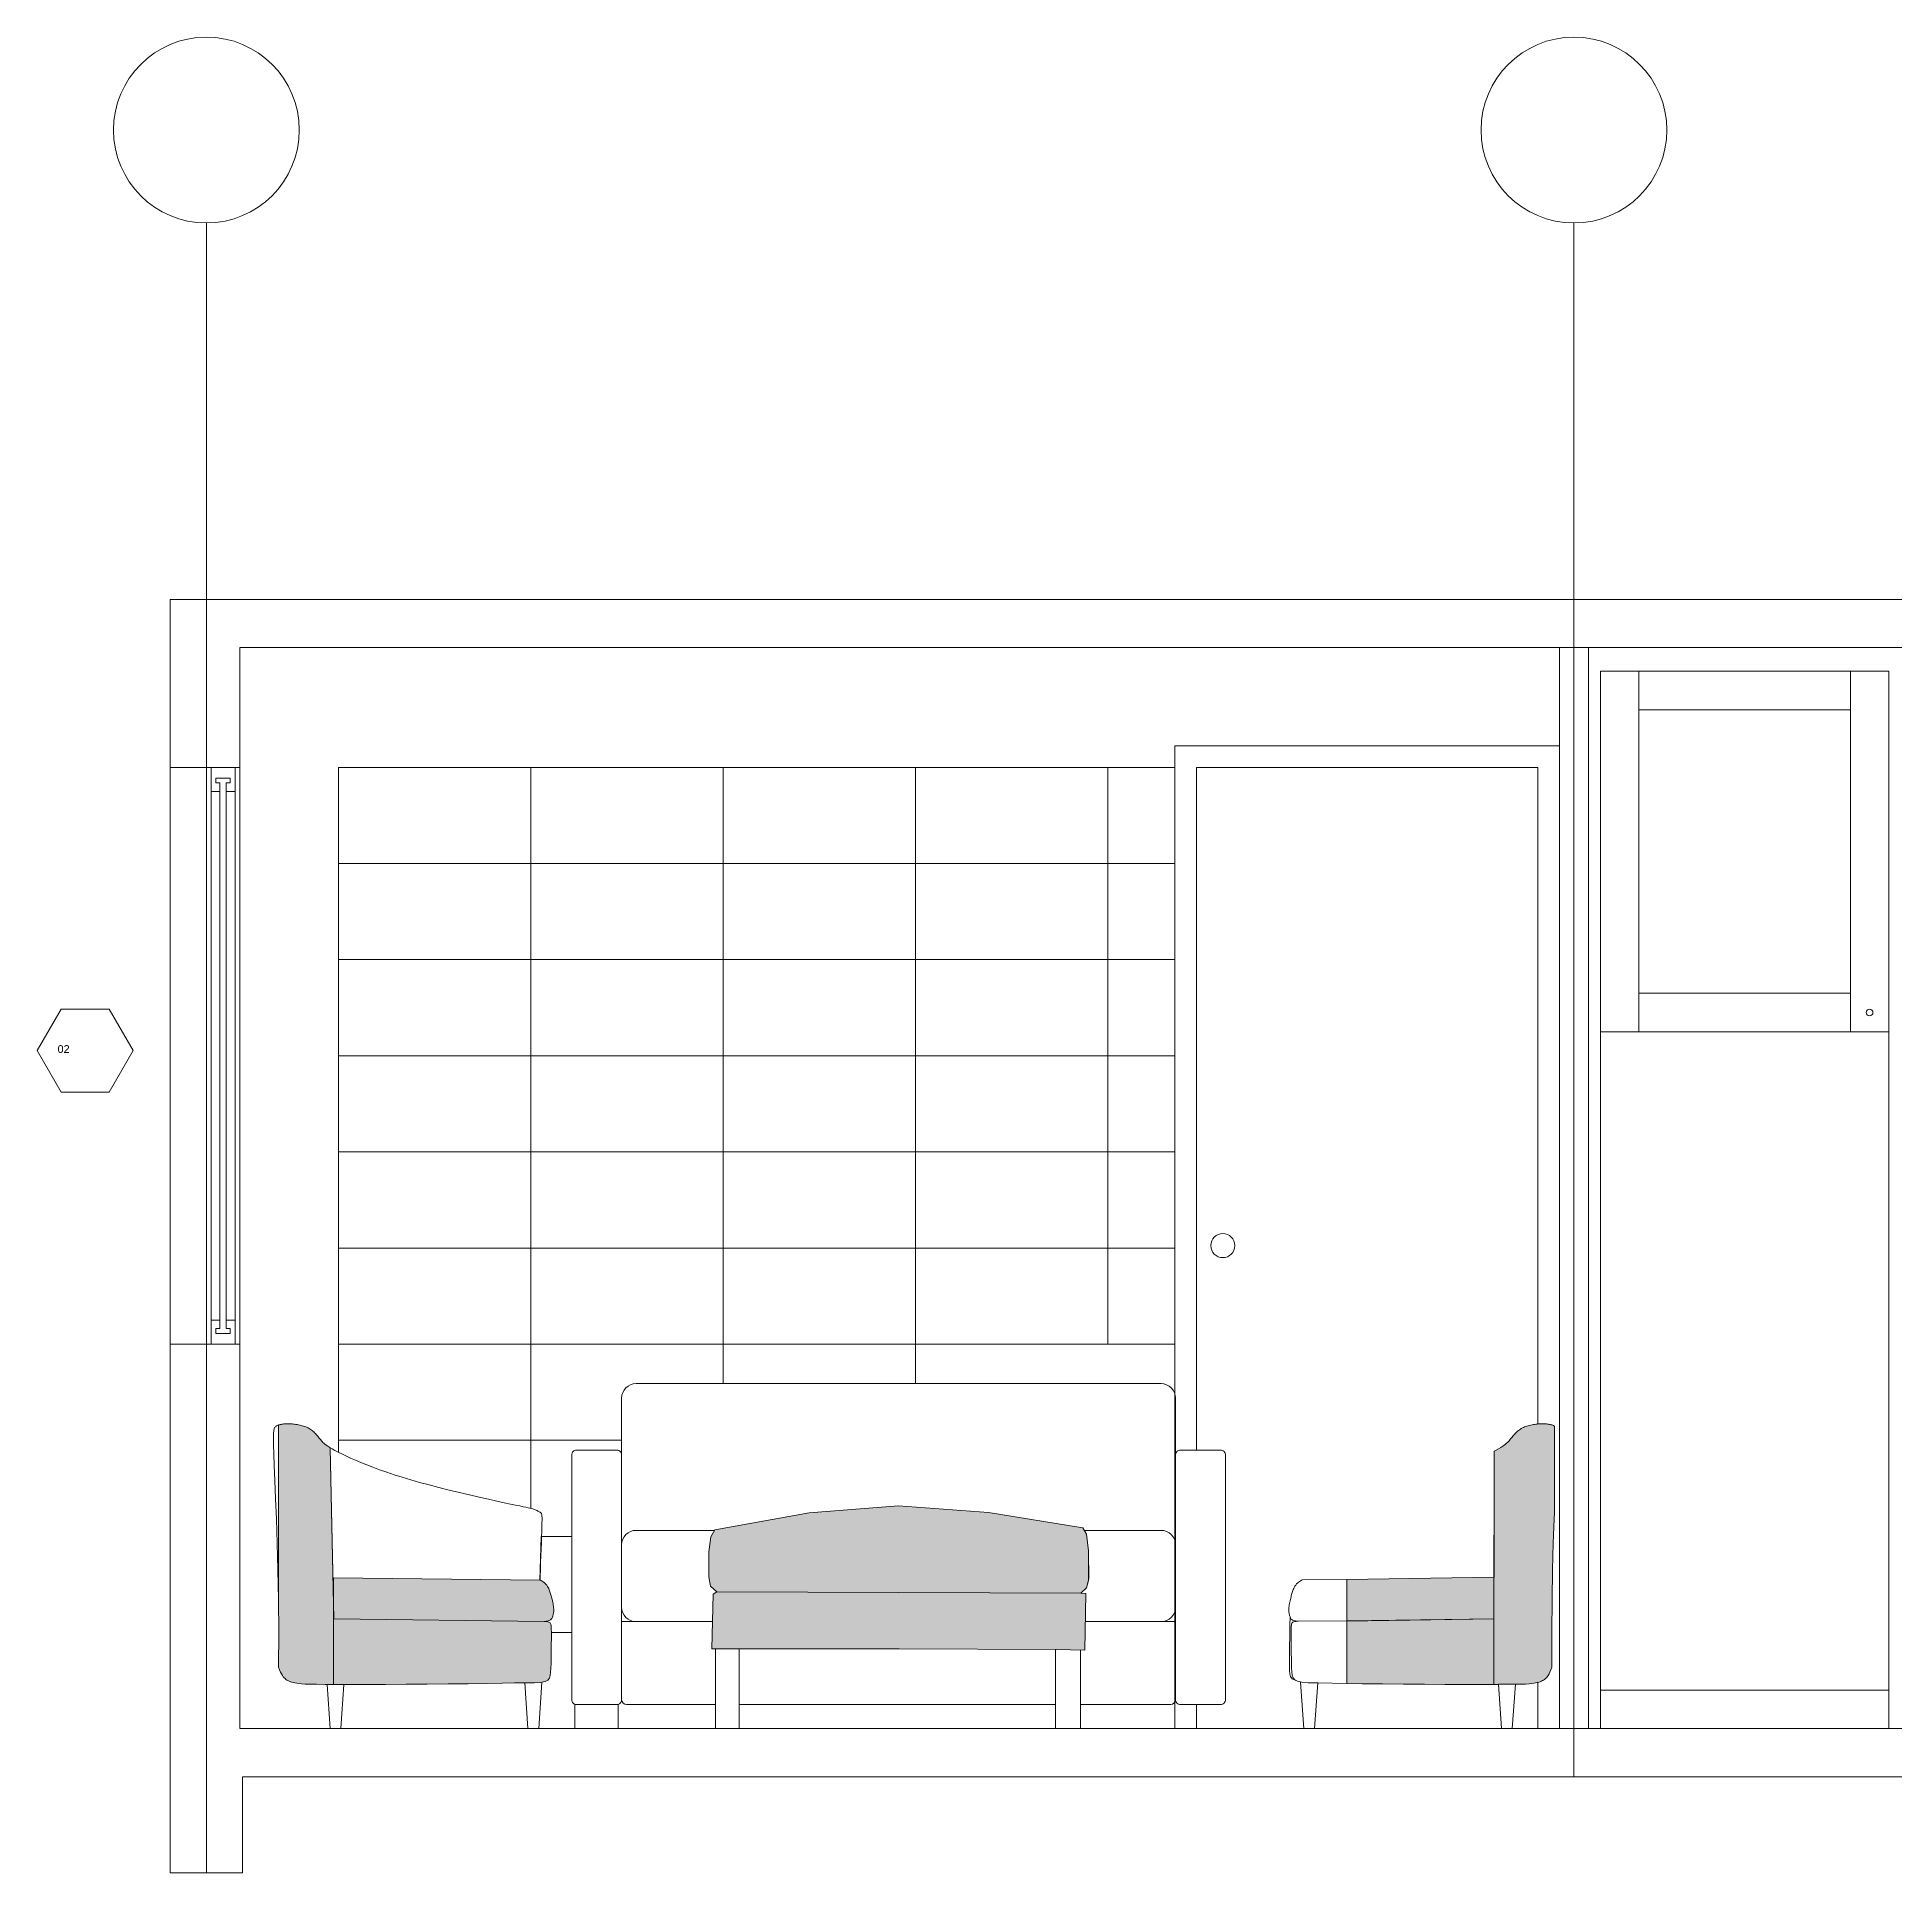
# Model space of a CAD drawing. Header units: centimetres. Extents: x -16179 to 12840, y -10704 to 3856.
# Drawn here: x 2051.5 to 2438, y -10693.1 to -10311.2 of the extents above; entities that cross this region are included whole.
import ezdxf

# ---------------------------------------------------------------- set-up
doc = ezdxf.new("R2010")
doc.units = ezdxf.units.CM
doc.header["$MEASUREMENT"] = 0
for name, color, linetype, lineweight in [('A-ELEV-MBE1_Num_Penna__7_Num_Penna__7_Num_Penna__7_Num_Penna__7_Num_Penna__7_Num_Penna__7_Num_Penna__7_Num_Penna__7_Num_Penna__7_Num_Penna__7_Num_Penna__7', 7, 'Continuous', 18), ('A-SECT-MCUT_Num_Penna__7_Num_Penna__7_Num_Penna__7_Num_Penna__7_Num_Penna__7_Num_Penna__7_Num_Penna__7_Num_Penna__7_Num_Penna__7_Num_Penna__7', 7, 'Continuous', 18), ('AA - linee quote_Num_Penna__3_Num_Penna__3_Num_Penna__3_Num_Penna__3_Num_Penna__3_Num_Penna__3_Num_Penna__3_Num_Penna__3_Num_Penna__3_Num_Penna__3', 3, 'Continuous', 18), ('AA - montanti_Num_Penna__7_Num_Penna__7_Num_Penna__7_Num_Penna__7_Num_Penna__7_Num_Penna__7_Num_Penna__7_Num_Penna__7_Num_Penna__7_Num_Penna__7', 7, 'Continuous', 18), ('AA - pareti sezionate_Num_Penna__7_Num_Penna__7_Num_Penna__7_Num_Penna__7_Num_Penna__7_Num_Penna__7_Num_Penna__7_Num_Penna__7_Num_Penna__7_Num_Penna__7', 7, 'Continuous', 18), ('AA - serramenti e porte_Num_Penna__4_Num_Penna__4_Num_Penna__4_Num_Penna__4_Num_Penna__4_Num_Penna__4_Num_Penna__4_Num_Penna__4_Num_Penna__4_Num_Penna__4', 4, 'Continuous', 18), ('AA - struttura finestre_Num_Penna__6_Num_Penna__6_Num_Penna__6_Num_Penna__6_Num_Penna__6_Num_Penna__6_Num_Penna__6_Num_Penna__6_Num_Penna__6_Num_Penna__6', 6, 'Continuous', 18), ('AA pareti non sezionate_Num_Penna__2_Num_Penna__2_Num_Penna__2_Num_Penna__2_Num_Penna__2_Num_Penna__2_Num_Penna__2_Num_Penna__2_Num_Penna__2_Num_Penna__2', 2, 'Continuous', 18), ('AA- arredo_Num_Penna__8_Num_Penna__8_Num_Penna__8_Num_Penna__8_Num_Penna__8_Num_Penna__8_Num_Penna__8_Num_Penna__8_Num_Penna__8_Num_Penna__8', 8, 'Continuous', 18), ('SEZIONE ARREDO_Num_Penna__1_Num_Penna__255_Num_Penna__255_Num_Penna__255_Num_Penna__255_Num_Penna__255_Num_Penna__255_Num_Penna__255_Num_Penna__255_Num_Penna__255', 255, 'Continuous', 18), ('SEZIONE ARREDO_Num_Penna__251_Num_Penna__13_Num_Penna__251_Num_Penna__251_Num_Penna__251_Num_Penna__251_Num_Penna__251_Num_Penna__251_Num_Penna__251_Num_Penna__251_Num_Penna__251', 251, 'Continuous', 18), ('SEZIONE ARREDO_Num_Penna__2_Num_Penna__10_Num_Penna__252_Num_Penna__252_Num_Penna__252_Num_Penna__252_Num_Penna__252_Num_Penna__252_Num_Penna__252_Num_Penna__252_Num_Penna__252', 252, 'Continuous', 18)]:
    doc.layers.add(name, color=color, linetype=linetype, lineweight=lineweight)
doc.styles.add('GENERATED_STYLE_1', font='Arial.ttf')

msp = doc.modelspace()

# ---------------------------------------------------------------- hatches: boundary and pattern name
at = {"layer": 'SEZIONE ARREDO_Num_Penna__251_Num_Penna__13_Num_Penna__251_Num_Penna__251_Num_Penna__251_Num_Penna__251_Num_Penna__251_Num_Penna__251_Num_Penna__251_Num_Penna__251_Num_Penna__251', "linetype": 'Continuous', "lineweight": 18}
for points in [[(2101.68, -10634.2), (2101.72, -10636.24), (2101.76, -10642.99), (2101.73, -10650.31), (2101.95, -10650.87), (2102.15, -10651.34), (2102.35, -10651.72), (2102.53, -10652.03), (2102.71, -10652.29), (2102.89, -10652.5), (2103.08, -10652.68), (2103.27, -10652.83), (2103.47, -10652.97), (2103.69, -10653.1), (2103.92, -10653.22), (2104.18, -10653.33), (2104.47, -10653.42), (2104.78, -10653.51), (2105.13, -10653.59), (2105.51, -10653.66), (2105.95, -10653.72), (2106.51, -10653.77), (2107.26, -10653.81), (2108.28, -10653.84), (2109.64, -10653.87), (2111.43, -10653.88), (2113.18, -10653.89), (2113.18, -10637.18), (2112.46, -10604.63), (2111.99, -10604.33), (2111.66, -10604.11), (2111.38, -10603.9), (2111.16, -10603.71), (2110.97, -10603.53), (2110.8, -10603.36), (2110.65, -10603.18), (2109.72, -10602.06), (2109.56, -10601.88), (2109.4, -10601.7), (2109.23, -10601.52), (2109.06, -10601.35), (2108.88, -10601.19), (2108.7, -10601.04), (2108.51, -10600.9), (2108.32, -10600.76), (2108.11, -10600.63), (2107.89, -10600.52), (2107.66, -10600.41), (2107.43, -10600.31), (2107.18, -10600.22), (2106.93, -10600.14), (2106.67, -10600.07), (2106.41, -10600), (2105.87, -10599.89), (2105.34, -10599.79), (2104.81, -10599.72), (2104.29, -10599.68), (2104.04, -10599.66), (2103.79, -10599.66), (2103.54, -10599.66), (2103.31, -10599.67), (2102.85, -10599.7), (2102.43, -10599.75), (2102.06, -10599.82), (2101.89, -10599.86), (2101.68, -10599.92)], [(2354.62, -10631.6), (2354.57, -10653.9), (2359.02, -10653.86), (2360.09, -10653.84), (2361.11, -10653.81), (2361.86, -10653.77), (2362.42, -10653.72), (2362.86, -10653.66), (2363.24, -10653.59), (2363.59, -10653.51), (2363.9, -10653.43), (2364.19, -10653.33), (2364.45, -10653.22), (2364.68, -10653.1), (2364.9, -10652.97), (2365.1, -10652.83), (2365.3, -10652.68), (2365.48, -10652.5), (2365.66, -10652.29), (2365.84, -10652.03), (2366.03, -10651.72), (2366.22, -10651.34), (2366.42, -10650.87), (2366.64, -10650.32), (2366.61, -10642.99), (2366.66, -10636.24), (2366.76, -10630.07), (2366.91, -10624.5), (2367.08, -10619.53), (2367.14, -10618.02), (2367.14, -10600.14), (2367.05, -10600.09), (2366.92, -10600.02), (2366.79, -10599.96), (2366.64, -10599.91), (2366.48, -10599.86), (2366.31, -10599.82), (2365.94, -10599.75), (2365.52, -10599.7), (2365.06, -10599.67), (2364.83, -10599.66), (2364.58, -10599.66), (2364.33, -10599.67), (2363.82, -10599.7), (2363.3, -10599.76), (2362.77, -10599.84), (2362.23, -10599.94), (2361.97, -10600), (2361.7, -10600.07), (2361.44, -10600.14), (2361.19, -10600.22), (2360.94, -10600.31), (2360.71, -10600.41), (2360.48, -10600.52), (2360.26, -10600.64), (2360.06, -10600.76), (2359.86, -10600.9), (2359.67, -10601.04), (2359.49, -10601.2), (2359.31, -10601.36), (2359.14, -10601.52), (2358.97, -10601.7), (2358.81, -10601.88), (2358.49, -10602.25), (2357.87, -10603.01), (2357.72, -10603.19), (2357.57, -10603.36), (2357.4, -10603.54), (2357.21, -10603.72), (2356.99, -10603.9), (2356.71, -10604.11), (2356.38, -10604.34), (2355.98, -10604.59), (2355.49, -10604.88), (2354.91, -10605.2), (2354.58, -10605.38)], [(2230.71, -10616.73), (2212.08, -10618.17), (2192.47, -10621.73), (2191.66, -10623.17), (2191.21, -10626.3), (2191.21, -10631.5), (2191.56, -10633.45), (2192.88, -10634.62), (2268.62, -10634.92), (2269.81, -10633.78), (2270.21, -10632.28), (2270.21, -10627.36), (2270.19, -10626.06), (2269.79, -10622.65), (2269.04, -10621.28), (2249.44, -10618.11)], [(2113.18, -10631.68), (2113.18, -10637.18), (2113.24, -10640.25), (2157.02, -10640.78), (2157.25, -10640.77), (2157.42, -10640.75), (2157.61, -10640.72), (2157.8, -10640.68), (2158, -10640.62), (2158.17, -10640.54), (2158.32, -10640.44), (2158.45, -10640.32), (2158.55, -10640.19), (2158.64, -10640.04), (2158.7, -10639.89), (2158.76, -10639.72), (2158.84, -10639.39), (2158.91, -10639.06), (2158.94, -10638.9), (2158.96, -10638.72), (2158.97, -10638.54), (2158.97, -10638.35), (2158.96, -10638.14), (2158.94, -10637.9), (2158.91, -10637.65), (2158.87, -10637.39), (2158.76, -10636.82), (2158.64, -10636.25), (2158.44, -10635.46), (2158.32, -10635.01), (2158.19, -10634.6), (2158.11, -10634.39), (2158.03, -10634.18), (2157.93, -10633.96), (2157.83, -10633.74), (2157.69, -10633.5), (2157.53, -10633.26), (2157.33, -10633.02), (2157.08, -10632.78), (2156.76, -10632.54), (2156.38, -10632.3), (2156.17, -10632.2), (2156.18, -10631.43), (2156.21, -10630.01), (2156.25, -10628.55), (2156.1, -10632.2)], [(2268.62, -10634.92), (2192.88, -10634.62), (2192.12, -10635.11), (2191.84, -10646.46), (2230.82, -10646.48), (2263.48, -10646.6), (2269.47, -10646.73), (2269.67, -10634.97), (2268.64, -10634.9)], [(2354.57, -10640.26), (2354.57, -10631.6), (2323.93, -10632.03), (2323.93, -10640.63)], [(2113.18, -10637.18), (2113.18, -10653.89), (2116.57, -10653.9), (2123.99, -10653.88), (2128.25, -10653.86), (2132.65, -10653.84), (2137.02, -10653.8), (2141.19, -10653.75), (2144.99, -10653.7), (2148.24, -10653.63), (2150.82, -10653.54), (2153.16, -10653.59), (2154.94, -10653.57), (2156.25, -10653.47), (2157.16, -10653.28), (2157.74, -10652.98), (2158.08, -10652.56), (2158.24, -10652.01), (2158.32, -10651.32), (2158.37, -10650.49), (2158.41, -10649.55), (2158.44, -10648.53), (2158.46, -10647.47), (2158.47, -10645.39), (2158.48, -10642.93), (2158.47, -10642.38), (2158.46, -10641.95), (2158.43, -10641.62), (2158.39, -10641.37), (2158.32, -10641.19), (2158.23, -10641.07), (2158.11, -10640.98), (2157.95, -10640.92), (2157.77, -10640.87), (2157.59, -10640.83), (2157.41, -10640.81), (2157.11, -10640.78), (2113.24, -10640.25)], [(2354.57, -10640.26), (2323.93, -10640.63), (2323.93, -10653.71), (2327.18, -10653.76), (2331.35, -10653.8), (2335.72, -10653.84), (2340.12, -10653.87), (2344.38, -10653.89), (2351.8, -10653.9), (2354.57, -10653.9)]]:
    msp.add_hatch(color=251, dxfattribs=at).paths.add_polyline_path(points)

# ---------------------------------------------------------------- linework, layer by layer
at = {"layer": 'A-ELEV-MBE1_Num_Penna__7_Num_Penna__7_Num_Penna__7_Num_Penna__7_Num_Penna__7_Num_Penna__7_Num_Penna__7_Num_Penna__7_Num_Penna__7_Num_Penna__7_Num_Penna__7', "color": 7, "linetype": 'Continuous', "lineweight": 18, "flags": 128}
msp.add_lwpolyline([(2162.71, -10643.09), (2158.41, -10643.09)], dxfattribs=at)
at = {"layer": 'A-SECT-MCUT_Num_Penna__7_Num_Penna__7_Num_Penna__7_Num_Penna__7_Num_Penna__7_Num_Penna__7_Num_Penna__7_Num_Penna__7_Num_Penna__7_Num_Penna__7', "color": 7, "linetype": 'Continuous', "lineweight": 18, "flags": 128}
msp.add_lwpolyline([(2094.21, -10663.09), (2093.68, -10663.09)], dxfattribs=at)
at = {"layer": 'AA - linee quote_Num_Penna__3_Num_Penna__3_Num_Penna__3_Num_Penna__3_Num_Penna__3_Num_Penna__3_Num_Penna__3_Num_Penna__3_Num_Penna__3_Num_Penna__3', "color": 3, "linetype": 'Continuous', "lineweight": 18}
for p, q in [((2086.71, -10693.09), (2086.71, -10349.81)), ((2371.21, -10673.09), (2371.21, -10349.81))]:
    msp.add_line(p, q, dxfattribs=at)
at = {"layer": 'AA - linee quote_Num_Penna__3_Num_Penna__3_Num_Penna__3_Num_Penna__3_Num_Penna__3_Num_Penna__3_Num_Penna__3_Num_Penna__3_Num_Penna__3_Num_Penna__3', "color": 3, "linetype": 'Continuous', "lineweight": 18, "flags": 128}
msp.add_lwpolyline([(2071.51, -10522.02), (2066.51, -10513.36), (2056.51, -10513.36), (2051.51, -10522.02), (2056.51, -10530.68), (2066.51, -10530.68)], close=True, dxfattribs=at)
at = {"layer": 'AA - linee quote_Num_Penna__3_Num_Penna__3_Num_Penna__3_Num_Penna__3_Num_Penna__3_Num_Penna__3_Num_Penna__3_Num_Penna__3_Num_Penna__3_Num_Penna__3', "color": 3, "linetype": 'Continuous', "lineweight": 18}
for centre in [(2086.71, -10330.48), (2371.21, -10330.48)]:
    msp.add_circle(centre, 19.33, dxfattribs=at)
at = {"layer": 'AA - montanti_Num_Penna__7_Num_Penna__7_Num_Penna__7_Num_Penna__7_Num_Penna__7_Num_Penna__7_Num_Penna__7_Num_Penna__7_Num_Penna__7_Num_Penna__7', "color": 7, "linetype": 'Continuous', "lineweight": 18}
for p, q in [((2087.68, -10468.09), (2087.68, -10463.09)), ((2092.68, -10468.09), (2092.68, -10463.09)), ((2089.53, -10468.09), (2087.68, -10468.09)), ((2092.68, -10468.09), (2090.83, -10468.09)), ((2089.53, -10578.09), (2087.68, -10578.09)), ((2087.68, -10578.09), (2087.68, -10583.09)), ((2092.68, -10578.09), (2090.83, -10578.09)), ((2092.68, -10583.09), (2092.68, -10578.09))]:
    msp.add_line(p, q, dxfattribs=at)
at = {"layer": 'AA - pareti sezionate_Num_Penna__7_Num_Penna__7_Num_Penna__7_Num_Penna__7_Num_Penna__7_Num_Penna__7_Num_Penna__7_Num_Penna__7_Num_Penna__7_Num_Penna__7', "color": 7, "linetype": 'Continuous', "lineweight": 18}
for p, q in [((2684.21, -10428.16), (2079.21, -10428.16)), ((2079.21, -10428.16), (2079.21, -10463.09)), ((2093.68, -10438.16), (2093.68, -10463.09)), ((2094.21, -10438.16), (2669.21, -10438.16)), ((2093.68, -10463.09), (2079.21, -10463.09)), ((2093.68, -10583.09), (2079.21, -10583.09)), ((2079.21, -10583.09), (2079.21, -10663.09)), ((2093.68, -10663.09), (2093.68, -10583.09)), ((2101.58, -10599.96), (2101.73, -10599.91)), ((2101.73, -10599.91), (2101.89, -10599.86)), ((2101.89, -10599.86), (2102.06, -10599.82)), ((2102.06, -10599.82), (2102.24, -10599.78)), ((2102.24, -10599.78), (2102.43, -10599.75)), ((2102.43, -10599.75), (2102.64, -10599.72)), ((2102.64, -10599.72), (2102.85, -10599.7)), ((2102.85, -10599.7), (2103.08, -10599.68)), ((2103.08, -10599.68), (2103.31, -10599.67)), ((2103.31, -10599.67), (2103.54, -10599.66)), ((2103.54, -10599.66), (2103.79, -10599.66)), ((2103.79, -10599.66), (2104.04, -10599.66)), ((2104.04, -10599.66), (2104.29, -10599.68)), ((2104.29, -10599.68), (2104.55, -10599.7)), ((2104.55, -10599.7), (2104.81, -10599.72)), ((2104.81, -10599.72), (2105.07, -10599.75)), ((2105.07, -10599.75), (2105.34, -10599.79)), ((2105.34, -10599.79), (2105.6, -10599.84)), ((2105.6, -10599.84), (2105.87, -10599.89)), ((2105.87, -10599.89), (2106.14, -10599.94)), ((2106.14, -10599.94), (2106.41, -10600)), ((2106.41, -10600), (2106.67, -10600.07)), ((2106.67, -10600.07), (2106.93, -10600.14)), ((2106.93, -10600.14), (2107.18, -10600.22)), ((2107.18, -10600.22), (2107.43, -10600.31)), ((2107.43, -10600.31), (2107.66, -10600.41)), ((2107.66, -10600.41), (2107.89, -10600.52)), ((2107.89, -10600.52), (2108.11, -10600.63)), ((2108.11, -10600.63), (2108.32, -10600.76)), ((2108.32, -10600.76), (2108.51, -10600.9)), ((2108.51, -10600.9), (2108.7, -10601.04)), ((2108.7, -10601.04), (2108.88, -10601.19)), ((2108.88, -10601.19), (2109.06, -10601.35)), ((2109.06, -10601.35), (2109.23, -10601.52)), ((2109.23, -10601.52), (2109.4, -10601.7)), ((2109.4, -10601.7), (2109.56, -10601.88)), ((2109.56, -10601.88), (2109.72, -10602.06)), ((2109.72, -10602.06), (2109.88, -10602.25)), ((2109.88, -10602.25), (2110.04, -10602.44)), ((2110.04, -10602.44), (2110.19, -10602.63)), ((2110.19, -10602.63), (2110.34, -10602.82)), ((2110.34, -10602.82), (2110.5, -10603)), ((2110.5, -10603), (2110.65, -10603.18)), ((2110.65, -10603.18), (2110.8, -10603.36)), ((2110.8, -10603.36), (2110.97, -10603.53)), ((2110.97, -10603.53), (2111.16, -10603.71)), ((2111.16, -10603.71), (2111.38, -10603.9)), ((2111.38, -10603.9), (2111.66, -10604.11)), ((2111.66, -10604.11), (2111.99, -10604.33)), ((2111.99, -10604.33), (2112.39, -10604.59)), ((2113.24, -10640.25), (2112.46, -10604.63)), ((2354.58, -10605.38), (2354.57, -10640.26)), ((2156.1, -10632.2), (2113.18, -10631.68)), ((2101.76, -10642.99), (2101.72, -10636.24)), ((2101.73, -10650.31), (2101.76, -10642.99)), ((2156.99, -10640.78), (2113.24, -10640.25)), ((2101.95, -10650.87), (2101.73, -10650.31)), ((2102.15, -10651.34), (2101.95, -10650.87)), ((2102.35, -10651.72), (2102.15, -10651.34)), ((2102.53, -10652.03), (2102.35, -10651.72)), ((2102.71, -10652.29), (2102.53, -10652.03)), ((2102.89, -10652.5), (2102.71, -10652.29)), ((2103.08, -10652.68), (2102.89, -10652.5)), ((2103.27, -10652.83), (2103.08, -10652.68)), ((2103.47, -10652.97), (2103.27, -10652.83)), ((2103.69, -10653.1), (2103.47, -10652.97)), ((2103.92, -10653.22), (2103.69, -10653.1)), ((2104.18, -10653.33), (2103.92, -10653.22)), ((2104.47, -10653.42), (2104.18, -10653.33)), ((2104.78, -10653.51), (2104.47, -10653.42)), ((2105.13, -10653.59), (2104.78, -10653.51)), ((2105.51, -10653.66), (2105.13, -10653.59)), ((2105.95, -10653.72), (2105.51, -10653.66)), ((2106.51, -10653.77), (2105.95, -10653.72)), ((2107.26, -10653.81), (2106.51, -10653.77)), ((2108.28, -10653.84), (2107.26, -10653.81)), ((2109.64, -10653.87), (2108.28, -10653.84)), ((2111.43, -10653.88), (2109.64, -10653.87)), ((2113.71, -10653.89), (2111.43, -10653.88)), ((2116.57, -10653.9), (2113.71, -10653.89)), ((2120.04, -10653.89), (2116.57, -10653.9)), ((2123.99, -10653.88), (2120.04, -10653.89)), ((2128.25, -10653.86), (2123.99, -10653.88)), ((2132.65, -10653.84), (2128.25, -10653.86)), ((2137.02, -10653.8), (2132.65, -10653.84)), ((2141.19, -10653.75), (2137.02, -10653.8)), ((2144.99, -10653.7), (2141.19, -10653.75)), ((2148.24, -10653.63), (2144.99, -10653.7)), ((2150.82, -10653.54), (2148.24, -10653.63)), ((2079.21, -10693.09), (2079.21, -10663.09)), ((2094.21, -10673.09), (2094.21, -10693.09)), ((2094.21, -10693.09), (2079.21, -10693.09)), ((2093.71, -10693.09), (2079.71, -10693.09))]:
    msp.add_line(p, q, dxfattribs=at)
at = {"layer": 'AA - pareti sezionate_Num_Penna__7_Num_Penna__7_Num_Penna__7_Num_Penna__7_Num_Penna__7_Num_Penna__7_Num_Penna__7_Num_Penna__7_Num_Penna__7_Num_Penna__7', "color": 7, "linetype": 'Continuous', "lineweight": 18, "flags": 128}
for points in [[(2101.68, -10634.2), (2101.72, -10636.24), (2101.76, -10642.99), (2101.73, -10650.31), (2101.95, -10650.87), (2102.15, -10651.34), (2102.35, -10651.72), (2102.53, -10652.03), (2102.71, -10652.29), (2102.89, -10652.5), (2103.08, -10652.68), (2103.27, -10652.83), (2103.47, -10652.97), (2103.69, -10653.1), (2103.92, -10653.22), (2104.18, -10653.33), (2104.47, -10653.42), (2104.78, -10653.51), (2105.13, -10653.59), (2105.51, -10653.66), (2105.95, -10653.72), (2106.51, -10653.77), (2107.26, -10653.81), (2108.28, -10653.84), (2109.64, -10653.87), (2111.43, -10653.88), (2113.18, -10653.89), (2113.18, -10637.18), (2112.46, -10604.63), (2112.39, -10604.59), (2111.99, -10604.33), (2111.66, -10604.11), (2111.38, -10603.9), (2111.16, -10603.71), (2110.97, -10603.53), (2110.8, -10603.36), (2110.65, -10603.18), (2110.5, -10603), (2110.34, -10602.82), (2110.19, -10602.63), (2110.04, -10602.44), (2109.88, -10602.25), (2109.72, -10602.06), (2109.56, -10601.88), (2109.4, -10601.7), (2109.23, -10601.52), (2109.06, -10601.35), (2108.88, -10601.19), (2108.7, -10601.04), (2108.51, -10600.9), (2108.32, -10600.76), (2108.11, -10600.63), (2107.89, -10600.52), (2107.66, -10600.41), (2107.43, -10600.31), (2107.18, -10600.22), (2106.93, -10600.14), (2106.67, -10600.07), (2106.41, -10600), (2106.14, -10599.94), (2105.87, -10599.89), (2105.6, -10599.84), (2105.34, -10599.79), (2105.07, -10599.75), (2104.81, -10599.72), (2104.55, -10599.7), (2104.29, -10599.68), (2104.04, -10599.66), (2103.79, -10599.66), (2103.54, -10599.66), (2103.31, -10599.67), (2103.08, -10599.68), (2102.85, -10599.7), (2102.64, -10599.72), (2102.43, -10599.75), (2102.24, -10599.78), (2102.06, -10599.82), (2101.89, -10599.86), (2101.73, -10599.91), (2101.68, -10599.92)], [(2359.02, -10653.85), (2359.02, -10653.86), (2360.09, -10653.84), (2361.11, -10653.81), (2361.86, -10653.77), (2362.42, -10653.72), (2362.86, -10653.66), (2363.24, -10653.59), (2363.59, -10653.51), (2363.9, -10653.43), (2364.19, -10653.33), (2364.45, -10653.22), (2364.68, -10653.1), (2364.9, -10652.97), (2365.1, -10652.83), (2365.3, -10652.68), (2365.48, -10652.5), (2365.66, -10652.29), (2365.84, -10652.03), (2366.03, -10651.72), (2366.22, -10651.34), (2366.42, -10650.87), (2366.64, -10650.32), (2366.61, -10642.99), (2366.66, -10636.24), (2366.76, -10630.07), (2366.91, -10624.5), (2367.08, -10619.53), (2367.14, -10618.02), (2367.14, -10600.14), (2367.05, -10600.09), (2366.92, -10600.02), (2366.79, -10599.96), (2366.64, -10599.91), (2366.48, -10599.86), (2366.31, -10599.82), (2366.13, -10599.78), (2365.94, -10599.75), (2365.73, -10599.72), (2365.52, -10599.7), (2365.3, -10599.68), (2365.06, -10599.67), (2364.83, -10599.66), (2364.58, -10599.66), (2364.33, -10599.67), (2364.08, -10599.68), (2363.82, -10599.7), (2363.56, -10599.73), (2363.3, -10599.76), (2363.03, -10599.79), (2362.77, -10599.84), (2362.5, -10599.89), (2362.23, -10599.94), (2361.97, -10600), (2361.7, -10600.07), (2361.44, -10600.14), (2361.19, -10600.22), (2360.94, -10600.31), (2360.71, -10600.41), (2360.48, -10600.52), (2360.26, -10600.64), (2360.06, -10600.76), (2359.86, -10600.9), (2359.67, -10601.04), (2359.49, -10601.2), (2359.31, -10601.36), (2359.14, -10601.52), (2358.97, -10601.7), (2358.81, -10601.88), (2358.65, -10602.06), (2358.49, -10602.25), (2358.34, -10602.44), (2358.18, -10602.63), (2358.03, -10602.82), (2357.87, -10603.01), (2357.72, -10603.19), (2357.57, -10603.36), (2357.4, -10603.54), (2357.21, -10603.72), (2356.99, -10603.9), (2356.71, -10604.11), (2356.38, -10604.34), (2355.98, -10604.59), (2355.49, -10604.88), (2354.91, -10605.2), (2354.58, -10605.38), (2354.62, -10631.6), (2354.57, -10631.6), (2354.57, -10640.26), (2354.57, -10653.9), (2354.66, -10653.9), (2355.53, -10653.89), (2355.53, -10653.86)], [(2230.71, -10616.73), (2212.08, -10618.17), (2192.47, -10621.73), (2191.66, -10623.17), (2191.21, -10626.3), (2191.21, -10631.5), (2191.56, -10633.45), (2192.88, -10634.62), (2268.62, -10634.92), (2269.81, -10633.78), (2270.21, -10632.28), (2270.21, -10627.36), (2270.19, -10626.06), (2269.79, -10622.65), (2269.04, -10621.28), (2249.44, -10618.11)], [(2268.62, -10634.92), (2192.88, -10634.62), (2192.12, -10635.11), (2191.84, -10646.46), (2230.82, -10646.48), (2263.48, -10646.6), (2269.47, -10646.73), (2269.67, -10634.97), (2268.64, -10634.9)], [(2354.57, -10640.26), (2354.57, -10631.6), (2323.93, -10632.03), (2323.93, -10640.63)], [(2158.48, -10643.09), (2158.48, -10642.93), (2158.47, -10642.38), (2158.46, -10641.95), (2158.43, -10641.62), (2158.39, -10641.37), (2158.32, -10641.19), (2158.23, -10641.07), (2158.11, -10640.98), (2157.95, -10640.92), (2157.77, -10640.87), (2157.59, -10640.83), (2157.41, -10640.81), (2157.24, -10640.79), (2157.11, -10640.78), (2157.02, -10640.78), (2156.99, -10640.78), (2113.24, -10640.25), (2113.18, -10637.18), (2113.18, -10653.89), (2113.71, -10653.89), (2116.57, -10653.9), (2120.04, -10653.89), (2123.99, -10653.88), (2128.25, -10653.86), (2132.65, -10653.84), (2137.02, -10653.8), (2141.19, -10653.75), (2144.99, -10653.7), (2148.24, -10653.63), (2150.82, -10653.54), (2153.16, -10653.59), (2154.94, -10653.57), (2156.25, -10653.47), (2157.16, -10653.28), (2157.74, -10652.98), (2158.08, -10652.56), (2158.24, -10652.01), (2158.32, -10651.32), (2158.37, -10650.49), (2158.41, -10649.55), (2158.44, -10648.53), (2158.46, -10647.47), (2158.47, -10646.41), (2158.47, -10645.39), (2158.48, -10644.45), (2158.48, -10643.62)], [(2354.57, -10640.26), (2323.93, -10640.63), (2323.93, -10653.71), (2327.18, -10653.76), (2331.35, -10653.8), (2335.72, -10653.84), (2340.12, -10653.87), (2344.38, -10653.89), (2348.33, -10653.9), (2351.8, -10653.9), (2354.57, -10653.9)]]:
    msp.add_lwpolyline(points, close=True, dxfattribs=at)
for points in [[(2192.88, -10634.62), (2191.56, -10633.45), (2191.21, -10631.5), (2191.21, -10626.3), (2191.66, -10623.17), (2192.47, -10621.73), (2212.08, -10618.17), (2230.71, -10616.73), (2249.44, -10618.11), (2269.04, -10621.28), (2269.79, -10622.65), (2270.19, -10626.06), (2270.31, -10631.93), (2269.81, -10633.78), (2268.62, -10634.92), (2192.88, -10634.62), (2192.12, -10635.11), (2191.84, -10646.46), (2230.82, -10646.48), (2263.48, -10646.6), (2269.47, -10646.73), (2269.67, -10634.97), (2268.64, -10634.9)], [(2150.82, -10653.54), (2153.16, -10653.59), (2154.94, -10653.57), (2156.25, -10653.47), (2157.16, -10653.28), (2157.74, -10652.98), (2158.08, -10652.56), (2158.24, -10652.01), (2158.32, -10651.32), (2158.37, -10650.49), (2158.41, -10649.55), (2158.44, -10648.53), (2158.46, -10647.47), (2158.47, -10646.41), (2158.47, -10645.39), (2158.48, -10644.45), (2158.48, -10643.62), (2158.48, -10642.93), (2158.47, -10642.38), (2158.46, -10641.95), (2158.43, -10641.62), (2158.39, -10641.37), (2158.32, -10641.19), (2158.23, -10641.07), (2158.11, -10640.98), (2157.95, -10640.92), (2157.77, -10640.87), (2157.59, -10640.83), (2157.41, -10640.81), (2157.24, -10640.79), (2157.11, -10640.78), (2157.02, -10640.78), (2156.99, -10640.78), (2157.02, -10640.78), (2157.11, -10640.78), (2157.25, -10640.77), (2157.42, -10640.75), (2157.61, -10640.72), (2157.8, -10640.68), (2158, -10640.62), (2158.17, -10640.54), (2158.32, -10640.44), (2158.45, -10640.32), (2158.55, -10640.19), (2158.64, -10640.04), (2158.7, -10639.89), (2158.76, -10639.72), (2158.8, -10639.56), (2158.84, -10639.39), (2158.88, -10639.23), (2158.91, -10639.06), (2158.94, -10638.9), (2158.96, -10638.72), (2158.97, -10638.54), (2158.97, -10638.35), (2158.96, -10638.14), (2158.94, -10637.9), (2158.91, -10637.65), (2158.87, -10637.39), (2158.82, -10637.11), (2158.76, -10636.82), (2158.7, -10636.53), (2158.64, -10636.25), (2158.57, -10635.97), (2158.51, -10635.71), (2158.44, -10635.46), (2158.38, -10635.23), (2158.32, -10635.01), (2158.26, -10634.8), (2158.19, -10634.6), (2158.11, -10634.39), (2158.03, -10634.18), (2157.93, -10633.96), (2157.83, -10633.74), (2157.69, -10633.5), (2157.53, -10633.26), (2157.33, -10633.02), (2157.08, -10632.78), (2156.76, -10632.54), (2156.38, -10632.3), (2156.17, -10632.2)], [(2093.68, -10663.09), (2972.21, -10663.09)], [(2669.21, -10673.09), (2094.21, -10673.09)]]:
    msp.add_lwpolyline(points, dxfattribs=at)
at = {"layer": 'AA - serramenti e porte_Num_Penna__4_Num_Penna__4_Num_Penna__4_Num_Penna__4_Num_Penna__4_Num_Penna__4_Num_Penna__4_Num_Penna__4_Num_Penna__4_Num_Penna__4', "color": 4, "linetype": 'Continuous', "lineweight": 18}
for p, q in [((2288.21, -10458.59), (2288.21, -10663.09)), ((2368.21, -10458.59), (2288.21, -10458.59)), ((2342.21, -10463.09), (2292.71, -10463.09)), ((2363.71, -10463.09), (2292.71, -10463.09)), ((2292.71, -10605.13), (2292.71, -10463.09)), ((2363.72, -10599.71), (2363.71, -10463.09)), ((2087.68, -10468.09), (2087.68, -10578.09)), ((2092.68, -10468.09), (2092.68, -10578.09)), ((2363.72, -10663.09), (2363.72, -10653.48)), ((2292.71, -10663.09), (2292.71, -10658.09))]:
    msp.add_line(p, q, dxfattribs=at)
msp.add_circle((2298.16, -10562.59), 2.5, dxfattribs=at)
at = {"layer": 'AA - struttura finestre_Num_Penna__6_Num_Penna__6_Num_Penna__6_Num_Penna__6_Num_Penna__6_Num_Penna__6_Num_Penna__6_Num_Penna__6_Num_Penna__6_Num_Penna__6', "color": 6, "linetype": 'Continuous', "lineweight": 18}
for p, q in [((2090.18, -10465.32), (2088.7, -10465.32)), ((2088.7, -10465.32), (2088.7, -10466.33)), ((2088.7, -10466.33), (2089.53, -10466.33)), ((2089.53, -10466.33), (2089.53, -10468.09)), ((2089.53, -10468.09), (2089.53, -10578.09)), ((2090.18, -10465.32), (2091.66, -10465.32)), ((2091.66, -10466.33), (2090.83, -10466.33)), ((2090.83, -10466.33), (2090.83, -10468.09)), ((2090.83, -10578.09), (2090.83, -10468.09)), ((2091.66, -10465.32), (2091.66, -10466.33)), ((2088.7, -10579.86), (2089.53, -10579.86)), ((2090.18, -10580.86), (2088.7, -10580.86)), ((2089.53, -10579.86), (2089.53, -10578.09)), ((2090.18, -10580.86), (2091.66, -10580.86)), ((2090.83, -10579.86), (2090.83, -10578.09)), ((2091.66, -10579.86), (2090.83, -10579.86)), ((2091.66, -10580.86), (2091.66, -10579.86))]:
    msp.add_line(p, q, dxfattribs=at)
at = {"layer": 'AA pareti non sezionate_Num_Penna__2_Num_Penna__2_Num_Penna__2_Num_Penna__2_Num_Penna__2_Num_Penna__2_Num_Penna__2_Num_Penna__2_Num_Penna__2_Num_Penna__2', "color": 2, "linetype": 'Continuous', "lineweight": 18}
for p, q in [((2368.21, -10438.16), (2368.21, -10663.09)), ((2374.21, -10438.16), (2374.21, -10663.09))]:
    msp.add_line(p, q, dxfattribs=at)
at = {"layer": 'AA- arredo_Num_Penna__8_Num_Penna__8_Num_Penna__8_Num_Penna__8_Num_Penna__8_Num_Penna__8_Num_Penna__8_Num_Penna__8_Num_Penna__8_Num_Penna__8', "color": 8, "linetype": 'Continuous', "lineweight": 18}
for p, q in [((2376.71, -10443.09), (2376.71, -10663.09)), ((2436.71, -10443.09), (2376.71, -10443.09)), ((2384.71, -10443.09), (2384.71, -10518.09)), ((2428.71, -10443.09), (2428.71, -10518.09)), ((2436.71, -10443.09), (2436.71, -10663.09)), ((2384.71, -10451.09), (2428.71, -10451.09)), ((2079.21, -10463.09), (2079.21, -10583.09)), ((2093.68, -10463.09), (2093.68, -10583.09)), ((2384.71, -10510.09), (2428.71, -10510.09)), ((2436.71, -10518.09), (2376.71, -10518.09)), ((2100.8, -10600.68), (2100.89, -10600.46)), ((2100.89, -10600.46), (2100.99, -10600.34)), ((2100.99, -10600.34), (2101.09, -10600.24)), ((2101.09, -10600.24), (2101.2, -10600.16)), ((2101.2, -10600.16), (2101.32, -10600.08)), ((2101.32, -10600.08), (2101.45, -10600.02)), ((2101.45, -10600.02), (2101.58, -10599.96)), ((2100.67, -10602.67), (2100.69, -10601.7)), ((2100.68, -10604.05), (2100.67, -10602.67)), ((2100.73, -10605.93), (2100.68, -10604.05)), ((2100.69, -10601.7), (2100.74, -10601.06)), ((2100.74, -10601.06), (2100.8, -10600.68)), ((2100.82, -10608.37), (2100.73, -10605.93)), ((2112.39, -10604.59), (2112.88, -10604.87)), ((2112.88, -10604.87), (2113.46, -10605.2)), ((2113.46, -10605.2), (2114.13, -10605.55)), ((2114.13, -10605.55), (2114.9, -10605.94)), ((2114.9, -10605.94), (2115.75, -10606.36)), ((2115.75, -10606.36), (2116.7, -10606.8)), ((2116.7, -10606.8), (2117.74, -10607.25)), ((2117.74, -10607.25), (2118.86, -10607.73)), ((2118.86, -10607.73), (2120.07, -10608.22)), ((2120.07, -10608.22), (2121.37, -10608.72)), ((2100.95, -10611.45), (2100.82, -10608.37)), ((2101.12, -10615.18), (2100.95, -10611.45)), ((2121.37, -10608.72), (2122.75, -10609.23)), ((2122.75, -10609.23), (2124.23, -10609.74)), ((2124.23, -10609.74), (2125.8, -10610.26)), ((2125.8, -10610.26), (2127.46, -10610.79)), ((2127.46, -10610.79), (2129.22, -10611.32)), ((2129.22, -10611.32), (2131.08, -10611.86)), ((2131.08, -10611.86), (2133.04, -10612.39)), ((2101.29, -10619.53), (2101.12, -10615.18)), ((2133.04, -10612.39), (2135.09, -10612.93)), ((2135.09, -10612.93), (2137.21, -10613.46)), ((2137.21, -10613.46), (2139.34, -10613.98)), ((2139.34, -10613.98), (2141.44, -10614.47)), ((2141.44, -10614.47), (2143.47, -10614.94)), ((2143.47, -10614.94), (2145.38, -10615.37)), ((2145.38, -10615.37), (2147.13, -10615.75)), ((2147.13, -10615.75), (2148.66, -10616.08)), ((2101.46, -10624.49), (2101.29, -10619.53)), ((2148.66, -10616.08), (2149.96, -10616.36)), ((2149.96, -10616.36), (2151.03, -10616.58)), ((2151.03, -10616.58), (2151.91, -10616.76)), ((2151.91, -10616.76), (2152.62, -10616.91)), ((2152.62, -10616.91), (2153.19, -10617.03)), ((2153.19, -10617.03), (2153.64, -10617.12)), ((2153.64, -10617.12), (2154.02, -10617.21)), ((2154.02, -10617.21), (2154.33, -10617.29)), ((2154.33, -10617.29), (2154.62, -10617.38)), ((2154.62, -10617.38), (2154.88, -10617.47)), ((2154.88, -10617.47), (2155.11, -10617.56)), ((2155.11, -10617.56), (2155.32, -10617.65)), ((2155.32, -10617.65), (2155.51, -10617.73)), ((2155.51, -10617.73), (2155.67, -10617.81)), ((2155.67, -10617.81), (2155.82, -10617.89)), ((2155.82, -10617.89), (2155.94, -10617.96)), ((2155.94, -10617.96), (2156.05, -10618.02)), ((2156.05, -10618.02), (2156.13, -10618.07)), ((2156.13, -10618.07), (2156.21, -10618.12)), ((2156.21, -10618.12), (2156.27, -10618.16)), ((2156.27, -10618.16), (2156.32, -10618.2)), ((2156.32, -10618.2), (2156.36, -10618.25)), ((2156.36, -10618.25), (2156.4, -10618.3)), ((2156.4, -10618.3), (2156.43, -10618.35)), ((2156.43, -10618.35), (2156.46, -10618.41)), ((2156.46, -10618.41), (2156.49, -10618.51)), ((2156.49, -10618.51), (2156.51, -10618.66)), ((2156.51, -10618.66), (2156.53, -10618.89)), ((2156.53, -10618.89), (2156.54, -10619.22)), ((2156.54, -10619.67), (2156.53, -10620.27)), ((2156.54, -10619.22), (2156.54, -10619.67)), ((2156.44, -10623.1), (2156.4, -10624.35)), ((2156.48, -10621.99), (2156.44, -10623.1)), ((2156.52, -10621.04), (2156.48, -10621.99)), ((2156.53, -10620.27), (2156.52, -10621.04)), ((2101.61, -10630.07), (2101.46, -10624.49)), ((2156.3, -10627.11), (2156.25, -10628.55)), ((2156.35, -10625.69), (2156.3, -10627.11)), ((2156.4, -10624.35), (2156.35, -10625.69)), ((2101.72, -10636.24), (2101.61, -10630.07)), ((2156.18, -10631.43), (2156.17, -10632.2)), ((2156.21, -10630.01), (2156.18, -10631.43)), ((2156.25, -10628.55), (2156.21, -10630.01)), ((2314.69, -10632.16), (2323.93, -10632.03)), ((2178.43, -10640.83), (2173.1, -10640.83)), ((2283, -10640.83), (2288.33, -10640.83)), ((2313.86, -10640.75), (2323.93, -10640.63)), ((2323.93, -10640.75), (2354.57, -10640.26)), ((2192.64, -10663.09), (2192.64, -10646.46)), ((2197.52, -10646.46), (2197.52, -10663.09)), ((2263.36, -10663.16), (2263.36, -10646.6)), ((2268.55, -10646.71), (2268.55, -10663.16)), ((2317.91, -10653.55), (2323.93, -10653.71)), ((2436.71, -10655.09), (2376.71, -10655.09))]:
    msp.add_line(p, q, dxfattribs=at)
at = {"layer": 'AA- arredo_Num_Penna__8_Num_Penna__8_Num_Penna__8_Num_Penna__8_Num_Penna__8_Num_Penna__8_Num_Penna__8_Num_Penna__8_Num_Penna__8_Num_Penna__8', "color": 8, "linetype": 'Continuous', "lineweight": 18, "flags": 128}
for points in [[(2154.21, -10463.09), (2114.21, -10463.09), (2114.21, -10483.09), (2154.21, -10483.09)], [(2194.21, -10463.09), (2154.21, -10463.09), (2154.21, -10483.09), (2194.21, -10483.09)], [(2234.21, -10463.09), (2194.21, -10463.09), (2194.21, -10483.09), (2234.21, -10483.09)], [(2274.21, -10463.09), (2234.21, -10463.09), (2234.21, -10483.09), (2274.21, -10483.09)], [(2154.21, -10483.09), (2114.21, -10483.09), (2114.21, -10503.09), (2154.21, -10503.09)], [(2194.21, -10483.09), (2154.21, -10483.09), (2154.21, -10503.09), (2194.21, -10503.09)], [(2234.21, -10483.09), (2194.21, -10483.09), (2194.21, -10503.09), (2234.21, -10503.09)], [(2274.21, -10483.09), (2234.21, -10483.09), (2234.21, -10503.09), (2274.21, -10503.09)], [(2154.21, -10503.09), (2114.21, -10503.09), (2114.21, -10523.09), (2154.21, -10523.09)], [(2194.21, -10503.09), (2154.21, -10503.09), (2154.21, -10523.09), (2194.21, -10523.09)], [(2234.21, -10503.09), (2194.21, -10503.09), (2194.21, -10523.09), (2234.21, -10523.09)], [(2274.21, -10503.09), (2234.21, -10503.09), (2234.21, -10523.09), (2274.21, -10523.09)], [(2154.21, -10523.09), (2114.21, -10523.09), (2114.21, -10543.09), (2154.21, -10543.09)], [(2194.21, -10523.09), (2154.21, -10523.09), (2154.21, -10543.09), (2194.21, -10543.09)], [(2234.21, -10523.09), (2194.21, -10523.09), (2194.21, -10543.09), (2234.21, -10543.09)], [(2274.21, -10523.09), (2234.21, -10523.09), (2234.21, -10543.09), (2274.21, -10543.09)], [(2154.21, -10543.09), (2114.21, -10543.09), (2114.21, -10563.09), (2154.21, -10563.09)], [(2194.21, -10543.09), (2154.21, -10543.09), (2154.21, -10563.09), (2194.21, -10563.09)], [(2234.21, -10543.09), (2194.21, -10543.09), (2194.21, -10563.09), (2234.21, -10563.09)], [(2274.21, -10543.09), (2234.21, -10543.09), (2234.21, -10563.09), (2274.21, -10563.09)], [(2154.21, -10563.09), (2114.21, -10563.09), (2114.21, -10583.09), (2154.21, -10583.09)], [(2194.21, -10563.09), (2154.21, -10563.09), (2154.21, -10583.09), (2194.21, -10583.09)], [(2234.21, -10563.09), (2194.21, -10563.09), (2194.21, -10583.09), (2234.21, -10583.09)], [(2274.21, -10563.09), (2234.21, -10563.09), (2234.21, -10583.09), (2274.21, -10583.09)], [(2163.39, -10658.09), (2172.35, -10658.09), (2172.35, -10663.09), (2163.39, -10663.09)]]:
    msp.add_lwpolyline(points, close=True, dxfattribs=at)
for points in [[(2114.21, -10463.09), (2288.21, -10463.09)], [(2288.21, -10463.09), (2274.21, -10463.09), (2274.21, -10483.09), (2288.21, -10483.09)], [(2288.21, -10483.09), (2274.21, -10483.09), (2274.21, -10503.09), (2288.21, -10503.09)], [(2288.21, -10503.09), (2274.21, -10503.09), (2274.21, -10523.09), (2288.21, -10523.09)], [(2288.21, -10523.09), (2274.21, -10523.09), (2274.21, -10543.09), (2288.21, -10543.09)], [(2288.21, -10543.09), (2274.21, -10543.09), (2274.21, -10563.09), (2288.21, -10563.09)], [(2274.21, -10563.09), (2274.21, -10583.09), (2288.21, -10583.09)], [(2154.21, -10591.31), (2154.21, -10583.09), (2114.21, -10583.09), (2114.21, -10591.31)], [(2194.21, -10591.31), (2194.21, -10583.09), (2154.21, -10583.09), (2154.21, -10591.31)], [(2234.21, -10591.31), (2234.21, -10583.09), (2194.21, -10583.09), (2194.21, -10591.31)], [(2114.21, -10591.31), (2114.21, -10603.09), (2154.21, -10603.09), (2154.21, -10591.31)], [(2154.21, -10591.31), (2154.21, -10603.09), (2173.1, -10603.09)], [(2154.21, -10617.28), (2154.21, -10603.09), (2114.21, -10603.09), (2114.21, -10605.63)], [(2173.1, -10603.09), (2154.21, -10603.09), (2154.21, -10617.28)], [(2162.71, -10623.09), (2156.38, -10623.09)], [(2156.38, -10623.09), (2162.71, -10623.09)], [(2317.91, -10653.55), (2317.69, -10653.56), (2315.91, -10653.54), (2314.6, -10653.44), (2313.7, -10653.24), (2313.12, -10652.94), (2312.78, -10652.53), (2312.61, -10651.98), (2312.53, -10651.29), (2312.48, -10650.46), (2312.44, -10649.52), (2312.42, -10648.5), (2312.4, -10647.44), (2312.39, -10646.38), (2312.38, -10645.36), (2312.38, -10644.42), (2312.38, -10643.59), (2312.38, -10642.9), (2312.38, -10642.35), (2312.4, -10641.91), (2312.42, -10641.58), (2312.47, -10641.34), (2312.53, -10641.16), (2312.62, -10641.04), (2312.75, -10640.95), (2312.9, -10640.88), (2313.08, -10640.83), (2313.26, -10640.8), (2313.45, -10640.77), (2313.61, -10640.76), (2313.74, -10640.75), (2313.83, -10640.75), (2313.86, -10640.75), (2313.83, -10640.75), (2313.74, -10640.74), (2313.61, -10640.74), (2313.44, -10640.72), (2313.25, -10640.69), (2313.05, -10640.65), (2312.86, -10640.59), (2312.68, -10640.51), (2312.53, -10640.41), (2312.41, -10640.29), (2312.3, -10640.16), (2312.22, -10640.01), (2312.15, -10639.85), (2312.09, -10639.69), (2312.05, -10639.53), (2312.01, -10639.36), (2311.97, -10639.2), (2311.94, -10639.03), (2311.92, -10638.86), (2311.9, -10638.69), (2311.88, -10638.51), (2311.88, -10638.31), (2311.89, -10638.1), (2311.91, -10637.87), (2311.94, -10637.62), (2311.98, -10637.35), (2312.03, -10637.07), (2312.09, -10636.79), (2312.15, -10636.5), (2312.22, -10636.21), (2312.28, -10635.94), (2312.35, -10635.67), (2312.41, -10635.43), (2312.47, -10635.2), (2312.53, -10634.98), (2312.6, -10634.77), (2312.67, -10634.56), (2312.74, -10634.36), (2312.83, -10634.15), (2312.92, -10633.93), (2313.03, -10633.7), (2313.16, -10633.47), (2313.32, -10633.23), (2313.52, -10632.99), (2313.78, -10632.74), (2314.09, -10632.5), (2314.47, -10632.27), (2314.69, -10632.16)], [(2312.15, -10639.86), (2312.13, -10641.73), (2312.1, -10643.03), (2312.08, -10644.34), (2312.06, -10645.64), (2312.04, -10646.89), (2312.03, -10648.08), (2312.03, -10649.19), (2312.04, -10650.17), (2312.06, -10651.02), (2312.1, -10651.72), (2312.25, -10652.27), (2312.59, -10652.7), (2313.19, -10653.02), (2313.33, -10653.06)], [(2158.41, -10643.09), (2162.71, -10643.09)], [(2111.83, -10653.89), (2112.47, -10663.09), (2114.7, -10663.09), (2115.33, -10653.9)], [(2152.95, -10653.59), (2153.61, -10663.09), (2155.84, -10663.09), (2156.5, -10653.42)], [(2317.9, -10653.55), (2317.24, -10663.06), (2315.01, -10663.06), (2314.35, -10653.39)], [(2359.02, -10653.85), (2358.38, -10663.06), (2356.15, -10663.06), (2355.53, -10653.86)], [(2230.71, -10658.09), (2197.52, -10658.09)], [(2230.71, -10658.09), (2263.36, -10658.09)]]:
    msp.add_lwpolyline(points, dxfattribs=at)
for points in [[(2192.64, -10658.09), (2174.1, -10658.09, -0.350242), (2173.1, -10657.09), (2173.1, -10594.31, -0.414214), (2176.1, -10591.31), (2230.71, -10591.31)], [(2268.55, -10658.09), (2287.33, -10658.09, 0.350242), (2288.33, -10657.09), (2288.33, -10594.31, 0.414214), (2285.33, -10591.31), (2230.71, -10591.31)], [(2191.98, -10640.83), (2176.1, -10640.83, -0.414214), (2173.1, -10637.83), (2173.1, -10624.83, -0.414214), (2176.1, -10621.83), (2192.42, -10621.83)], [(2269.57, -10640.83), (2285.33, -10640.83, 0.414214), (2288.33, -10637.83), (2288.33, -10624.83, 0.414214), (2285.33, -10621.83), (2269.34, -10621.83)]]:
    msp.add_lwpolyline(points, format="xyb", dxfattribs=at)
for points in [[(2172.1, -10658.09), (2163.71, -10658.09, -0.414214), (2162.71, -10657.09), (2162.71, -10606.13, -0.414214), (2163.71, -10605.13), (2172.1, -10605.13, -0.414214), (2173.1, -10606.13), (2173.1, -10657.09, -0.414214)], [(2289.33, -10658.09), (2297.71, -10658.09, 0.414214), (2298.71, -10657.09), (2298.71, -10606.13, 0.414214), (2297.71, -10605.13), (2289.33, -10605.13, 0.414214), (2288.33, -10606.13), (2288.33, -10657.09, 0.414214)]]:
    msp.add_lwpolyline(points, format="xyb", close=True, dxfattribs=at)
at = {"layer": 'AA- arredo_Num_Penna__8_Num_Penna__8_Num_Penna__8_Num_Penna__8_Num_Penna__8_Num_Penna__8_Num_Penna__8_Num_Penna__8_Num_Penna__8_Num_Penna__8', "color": 8, "linetype": 'Continuous', "lineweight": 18}
msp.add_circle((2432.71, -10514.09), 0.7, dxfattribs=at)
at = {"layer": 'SEZIONE ARREDO_Num_Penna__1_Num_Penna__255_Num_Penna__255_Num_Penna__255_Num_Penna__255_Num_Penna__255_Num_Penna__255_Num_Penna__255_Num_Penna__255_Num_Penna__255', "color": 255, "linetype": 'Continuous', "lineweight": 18}
for p, q in [((2093.68, -10438.16), (2094.21, -10438.16)), ((2088.7, -10580.86), (2088.7, -10579.86))]:
    msp.add_line(p, q, dxfattribs=at)
at = {"layer": 'SEZIONE ARREDO_Num_Penna__2_Num_Penna__10_Num_Penna__252_Num_Penna__252_Num_Penna__252_Num_Penna__252_Num_Penna__252_Num_Penna__252_Num_Penna__252_Num_Penna__252_Num_Penna__252', "color": 252, "linetype": 'Continuous', "lineweight": 18, "flags": 128}
msp.add_lwpolyline([(2156.1, -10632.2), (2113.18, -10631.68), (2113.18, -10637.18), (2113.24, -10640.25), (2156.99, -10640.78), (2157.02, -10640.78), (2157.11, -10640.78), (2157.25, -10640.77), (2157.42, -10640.75), (2157.61, -10640.72), (2157.8, -10640.68), (2158, -10640.62), (2158.17, -10640.54), (2158.32, -10640.44), (2158.45, -10640.32), (2158.55, -10640.19), (2158.64, -10640.04), (2158.7, -10639.89), (2158.76, -10639.72), (2158.8, -10639.56), (2158.84, -10639.39), (2158.88, -10639.23), (2158.91, -10639.06), (2158.94, -10638.9), (2158.96, -10638.72), (2158.97, -10638.54), (2158.97, -10638.35), (2158.96, -10638.14), (2158.94, -10637.9), (2158.91, -10637.65), (2158.87, -10637.39), (2158.82, -10637.11), (2158.76, -10636.82), (2158.7, -10636.53), (2158.64, -10636.25), (2158.57, -10635.97), (2158.51, -10635.71), (2158.44, -10635.46), (2158.38, -10635.23), (2158.32, -10635.01), (2158.26, -10634.8), (2158.19, -10634.6), (2158.11, -10634.39), (2158.03, -10634.18), (2157.93, -10633.96), (2157.83, -10633.74), (2157.69, -10633.5), (2157.53, -10633.26), (2157.33, -10633.02), (2157.08, -10632.78), (2156.76, -10632.54), (2156.38, -10632.3), (2156.17, -10632.2), (2156.18, -10631.43), (2156.21, -10630.01), (2156.25, -10628.55), (2156.3, -10627.11), (2156.35, -10625.69), (2156.4, -10624.35), (2156.44, -10623.1), (2156.44, -10623.09), (2156.38, -10623.09)], close=True, dxfattribs=at)

# ---------------------------------------------------------------- texts
at = {"layer": 'AA - linee quote_Num_Penna__3_Num_Penna__3_Num_Penna__3_Num_Penna__3_Num_Penna__3_Num_Penna__3_Num_Penna__3_Num_Penna__3_Num_Penna__3_Num_Penna__3', "color": 3, "linetype": 'Continuous', "lineweight": 18, "insert": (2055.75, -10522.52), "char_height": 1.615, "attachment_point": 7, "rotation": 359.8326, "style": 'GENERATED_STYLE_1'}
msp.add_mtext('\\A1;02', dxfattribs=at)

doc.saveas('drawing.dxf')
